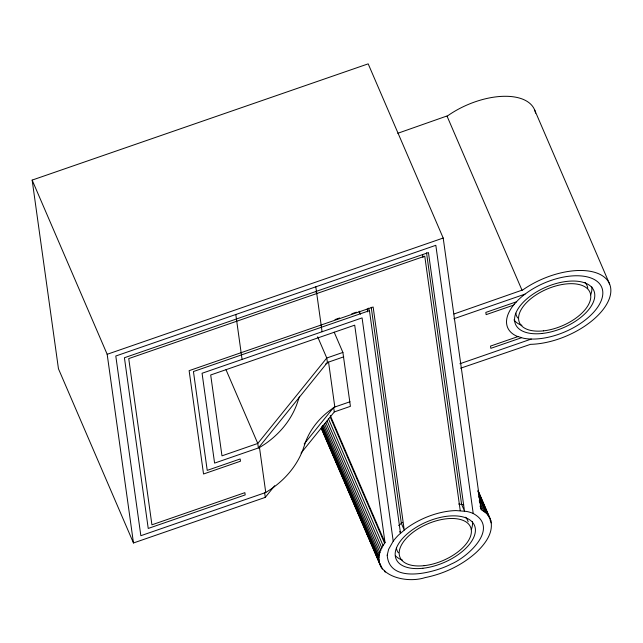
<?xml version="1.0" encoding="UTF-8"?>
<svg xmlns="http://www.w3.org/2000/svg" width="643" height="643" viewBox="0 0 643 643"><rect width="100%" height="100%" fill="white"/><g stroke="black" fill="none" stroke-linecap="round" stroke-linejoin="round"><path stroke-width="0.96" d="M477.942 490.344L490.247 518.909C494.805 532.082 484.653 544.717 475.515 553.101C461.304 565.615 443.549 573.902 425.031 577.623C402.012 585.026 363.753 571.707 385.028 542.66L354.703 325.165L210.695 374.982L221.972 455.847L257.771 443.461L326.773 358.006L342.896 352.428L334.175 332.174M299.558 396.345L296.696 404.648A92.102 77.996 -7.9 0 1 264.795 444.16L259.491 447.576L214.593 463.105L202.071 373.261L362.081 317.899L393.211 541.173M343.74 356.841L327.4 362.499L258.398 447.954L257.771 443.461L226.014 369.725M304.179 443.935L333.669 407.421L350.009 401.762M490.247 518.909L486.92 513.773L481.044 509.441L443.196 238.039L368.182 63.85L32.15 180.096L58.457 368.777L133.479 542.973L265.286 497.369L274.698 485.714M301.045 453.09L334.296 411.914L350.411 406.336L342.896 352.428M398.684 525.564L402.614 522.341M397.776 133.294L447.85 115.676A59.703 30.928 -23.3 0 1 503.863 96.297L507.126 96.305A59.703 30.928 -23.3 0 1 535.555 113.168M454.03 313.977L522.872 289.872A59.703 30.928 -23.3 0 1 578.885 270.494L582.148 270.502A59.703 30.928 -23.3 0 1 589.438 322.802L586.472 324.964A59.703 30.928 -23.3 0 1 530.467 344.343L460.605 368.214M325.663 364.018L328.557 362.097L334.818 407.019L331.925 408.94A78.727 66.663 -7.9 0 0 305.819 441.267L302.966 449.57A92.102 77.996 -7.9 0 1 271.057 489.082L265.76 492.498L140.849 535.707L115.796 356.013L435.825 245.304L473.216 513.492M133.479 542.973L107.172 354.293L443.196 238.039M335.011 319.571L339.657 317.964M351.753 313.776L356.407 312.168M368.375 308.134L369.452 310.641L193.439 371.533L207.223 470.371L240.169 458.965L240.482 461.216L203.534 473.995L189.122 370.673L373.141 307.016L404.238 530.041L401.353 523.338L371.228 307.25M453.837 318.759L525.018 294.132M516.409 301.816L485.827 312.402L486.14 314.644L513.524 305.168M517.904 336.619L490.521 346.087L490.834 348.337L521.417 337.76M459.89 363.753L531.279 339.054M458.652 504.032L463.691 504.723M534.614 109.905L609.628 284.102M447.086 116.238L522.108 290.427M478.255 491.284L490.898 520.838M477.934 491.413L488.254 515.373M481.776 500.728L482.965 503.493M484.557 507.182L485.344 509.031M490.111 520.091L491.3 522.855M478.585 494.419L486.92 513.773M478.609 496.621L485.361 512.294M479.22 500.801L483.584 510.944M480.016 506.033L481.607 509.722M360.49 314.218L359.196 311.204L359.469 313.189M316.034 291.882L316.75 293.562M317.65 336.803L326.773 358.006L327.4 362.499M399.769 531.544L400.493 533.224L369.452 310.641M330.253 415.474L385.028 542.66M330.213 417.018L384.594 543.287M328.34 418.513L383.124 545.698M327.094 420.908L381.87 548.093M325.671 422.355L380.849 550.464M324.49 423.777L380.053 552.803M323.533 425.144L379.507 555.094M322.432 425.537L379.193 557.336M384.434 570.325L385.221 572.166M321.958 426.791L379.113 559.506M321.331 427.04L379.282 561.604M321.596 428.069L323.188 431.758M323.976 433.599L325.165 436.364M325.961 438.213L331.523 451.113M332.31 452.953L333.508 455.718M334.296 457.567L336.683 463.097M337.471 464.937L338.668 467.702M339.456 469.543L340.645 472.308M341.441 474.156L342.237 475.997M343.426 478.762L347.003 487.056M347.791 488.897L348.988 491.662M349.776 493.511L355.338 506.411M356.126 508.251L357.323 511.016M358.111 512.865L360.498 518.395M361.286 520.235L362.483 523M364.468 527.614L368.833 537.749M369.629 539.59L370.818 542.354M371.606 544.203L372.803 546.968M373.591 548.809L379.153 561.709M379.949 563.557L382.328 569.087M321.339 428.134L379.691 563.622M321.195 428.214L381.219 567.367M32.15 180.096L107.172 354.293M426.534 252.82L461.61 504.377L464.495 511.081L428.447 252.562L124.421 357.741L148.228 528.45L245.184 494.909L244.87 492.659L151.917 524.817L128.737 358.601L424.766 256.187L460.243 510.663M422.572 254.459L422.99 257.441M367.266 308.913L367.675 311.895M333.669 407.421L334.296 411.914M315.809 286.818L322.079 331.74M259.491 447.576L265.76 492.498M264.659 492.876L265.286 497.369M235.804 314.499L242.073 359.421M465.596 517.237A38.379 19.877 -23.3 0 1 468.152 521.778M398.363 552.795A38.379 19.877 -23.3 0 1 396.401 547.981M472.412 521.69A42.639 22.087 -23.3 0 1 471.295 529.647M402.574 560.182A42.639 22.087 -23.3 0 1 395.533 555.857M584.977 282.422A38.379 19.877 -23.3 0 1 587.79 288.257M517.744 317.98A38.379 19.877 -23.3 0 1 515.782 313.173M591.793 286.874A42.639 22.087 -23.3 0 1 590.676 294.832M521.955 325.366A42.639 22.087 -23.3 0 1 513.958 319.901M387.207 555.174C389.288 584.889 434.973 572.68 451.346 563.967C467.823 557.087 500.005 527.967 473.119 513.444A51.167 26.508 -23.3 0 0 466.577 511.426L456.04 510.582A51.167 26.508 -23.3 0 0 405.5 529.044L398.692 534.912A51.167 26.508 -23.3 0 0 393.291 541.06L388.629 549.291L387.207 555.174M514.304 304.179L512.672 306.253A51.167 26.508 -23.3 0 0 516.851 336.201L523.386 338.218A51.167 26.508 -23.3 0 0 531.126 339.054L533.923 339.062A51.167 26.508 -23.3 0 0 581.931 322.456L584.471 320.6A51.167 26.508 -23.3 0 0 578.218 275.775L575.421 275.767A51.167 26.508 -23.3 0 0 527.421 292.38L524.881 294.229A51.167 26.508 -23.3 0 0 518.073 300.096L514.304 304.179M422.877 568.275A42.639 22.087 -23.3 0 0 474.542 525.572A42.639 22.087 -23.3 0 0 408.458 532.83A42.639 22.087 -23.3 0 0 422.877 568.275M424.115 565.671A38.379 19.877 -23.3 0 0 470.62 527.244A38.379 19.877 -23.3 0 0 411.142 533.77A38.379 19.877 -23.3 0 0 424.115 565.671M542.258 333.46A42.639 22.087 -23.3 0 0 593.923 290.765A42.639 22.087 -23.3 0 0 527.839 298.022A42.639 22.087 -23.3 0 0 542.258 333.46M543.504 330.856A38.379 19.877 -23.3 0 0 590.001 292.428A38.379 19.877 -23.3 0 0 530.523 298.963A38.379 19.877 -23.3 0 0 543.504 330.856"/></g></svg>
